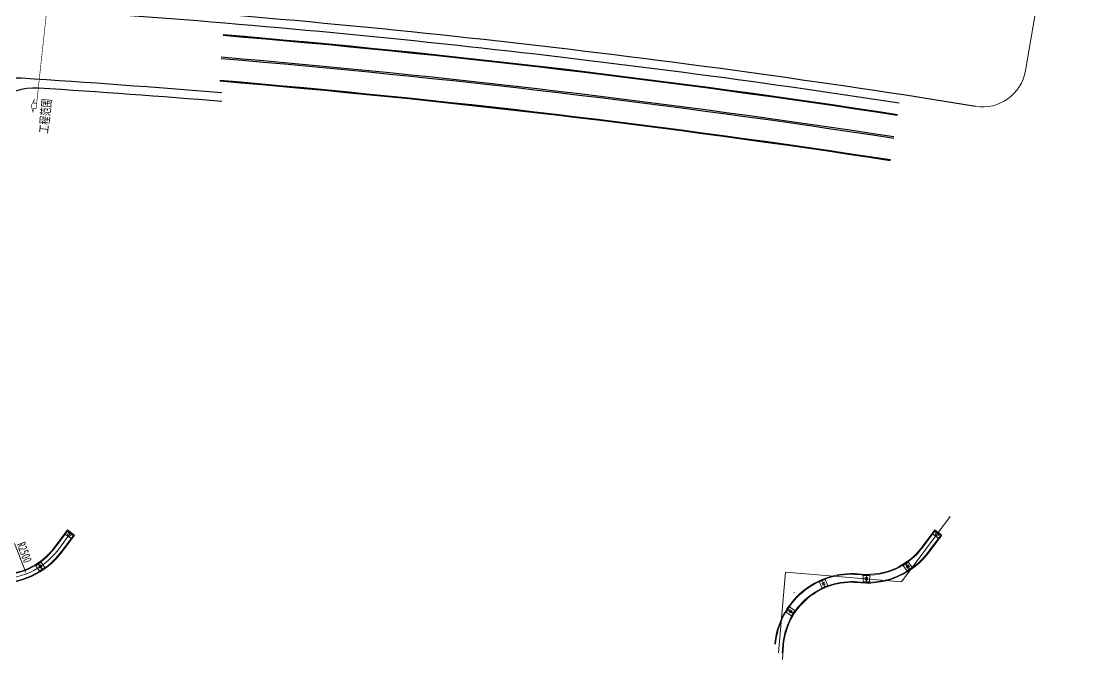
# Model space of a CAD drawing. Extents: x 0 to 531375, y 0 to 4335249.
# Drawn here: x 498085.5 to 498454.4, y 4327256.2 to 4327475.4 of the extents above; entities that cross this region are included whole.
import ezdxf

# ---------------------------------------------------------------- set-up
doc = ezdxf.new("R2010")
doc.units = 0
doc.header["$PDMODE"] = 1
doc.linetypes.add('( Dashed )', pattern=[0.75, 0.5, -0.25])
doc.layers.get('0').update_dxf_attribs({"lineweight": 15})
doc.layers.get('Defpoints').update_dxf_attribs({"color": 8, "lineweight": 15})
for name, color, linetype, lineweight in [('1_平面辅助线', 8, 'Continuous', 15), ('_平面辅助线', 7, 'Continuous', 15), ('ZHUCIBX', 7, 'Continuous', 15), ('坡道桥', 2, 'Continuous', 15), ('工程界面', 7, 'Continuous', 15), ('路网', 7, 'Continuous', 15), ('道路偏置线', 3, 'Continuous', 30)]:
    doc.layers.add(name, color=color, linetype=linetype, lineweight=lineweight)
doc.styles.add('EICAD', font='仿宋_GB2312.TTF', dxfattribs={"width": 0.707, "height": 3})
doc.styles.get("Standard").update_dxf_attribs({"font": '', "width": 0.7})
doc.styles.get('Standard').set_extended_font_data('仿宋_GB2312')
doc.dimstyles.new('ISO-25', dxfattribs={"dimscale": 0, "dimtxt": 3, "dimasz": 1.5, "dimexe": 1.25, "dimexo": 0.625, "dimtad": 1, "dimlfac": 100, "dimdsep": 46, "dimtxsty": 'Standard', "dimblk": 'ARCHTICK', "dimcen": 2.5, "dimclrd": 256, "dimclrt": 256, "dimadec": 0, "dimazin": 0, "dimtfac": 1, "dimtmove": 0, "dimatfit": 3, "dimfxl": 3.5, "dimfxlon": 1, "dimlwd": -1, "dimlwe": -1, "dimarcsym": 0})

# ---------------------------------------------------------------- blocks, each defined once
blk = doc.blocks.new('右坡道')
at = {"layer": '坡道桥'}
for p, q in [((28.49, 18.01), (24.16, 12.2)), ((28.43, 17.51), (24.36, 12.05)), ((30.43, 16.02), (26.36, 10.55)), ((30.9, 16.22), (26.56, 10.4)), ((27.53, 16.73, 0), (29.94, 14.94, 0)), ((28.23, 17.66, 0), (30.63, 15.87, 0)), ((28.25, 17.69, 0), (30.66, 15.9, 0)), ((28.49, 18.01, 0), (30.9, 16.22, 0)), ((19.5, 6.97, 0), (17.67, 5.74, 0)), ((17.67, 5.74, 0), (18.89, 3.91, 0)), ((19.31, 6, 0), (18.64, 5.55, 0)), ((18.64, 5.55, 0), (19.08, 4.89, 0)), ((20.72, 5.14, 0), (18.89, 3.91, 0)), ((19.75, 5.33, 0), (19.08, 4.89, 0)), ((19.31, 6, 0), (19.75, 5.33, 0)), ((19.5, 6.97, 0), (20.72, 5.14, 0)), ((-9.11, 0.98, 0), (-11.14, 0.13, 0)), ((-11.14, 0.13, 0), (-10.29, -1.9, 0)), ((-9.49, 0.07, 0), (-10.22, -0.24, 0)), ((-9.49, 0.07, 0), (-9.17, -0.67, 0)), ((-9.11, 0.98, 0), (-8.26, -1.05, 0)), ((3.1, 0.07), (2, 0.17)), ((3.31, 2.56), (2.21, 2.66)), ((3.33, 2.81), (2.23, 2.91)), ((3.94, 2.34, 0), (3.92, 0.14, 0)), ((6.12, 0.12, 0), (3.92, 0.14, 0)), ((6.14, 2.32, 0), (3.94, 2.34, 0)), ((4.64, 1.64, 0), (4.63, 0.84, 0)), ((5.43, 0.83, 0), (4.63, 0.84, 0)), ((5.44, 1.63, 0), (4.64, 1.64, 0)), ((5.44, 1.63, 0), (5.43, 0.83, 0)), ((6.14, 2.32, 0), (6.12, 0.12, 0)), ((-8.26, -1.05, 0), (-10.29, -1.9, 0)), ((-10.22, -0.24, 0), (-9.91, -0.98, 0)), ((-9.17, -0.67, 0), (-9.91, -0.98, 0)), ((3.07, -0.18), (1.98, -0.08)), ((-21.34, -8.44, 0), (-22.54, -10.29, 0)), ((-22.54, -10.29, 0), (-20.69, -11.48, 0)), ((-21.13, -9.41, 0), (-21.57, -10.08, 0)), ((-21.57, -10.08, 0), (-20.9, -10.51, 0)), ((-21.34, -8.44, 0), (-19.49, -9.63, 0)), ((-21.13, -9.41, 0), (-20.46, -9.84, 0)), ((-20.46, -9.84, 0), (-20.9, -10.51, 0)), ((-19.49, -9.63, 0), (-20.69, -11.48, 0)), ((-26.64, -24.06), (-26.41, -21.27)), ((-26.16, -21.29), (-26.39, -24.08)), ((-25.15, -24.18, 0), (-24.91, -21.39, 0)), ((-23.67, -21.5), (-23.9, -24.29)), ((-23.84, -26.5), (-23.42, -21.52))]:
    blk.add_line(p, q, dxfattribs=at)
at = {"layer": '坡道桥', "color": 2}
for p, q in [((25.36, 11.3, 0), (29.69, 17.12, 0)), ((18.36, 6.69, 0), (20.03, 4.19, 0)), ((-10.28, 0.92, 0), (-9.12, -1.84, 0)), ((2.11, 1.41, 0), (3.2, 1.32, 0)), ((5.05, 2.73, 0), (5.01, -0.27, 0)), ((-22.28, -9.15, 0), (-19.75, -10.77, 0))]:
    blk.add_line(p, q, dxfattribs=at)
at = {"layer": '坡道桥'}
blk.add_circle((29.21, 16.48, 0), 0.6, dxfattribs=at)
at = {"layer": '坡道桥', "color": 2}
for centre, start, end in [((5.31, 26.23, 0), 265.1642, 323.3325), ((0, -23.5, 0), 85.1642, 175.1645)]:
    blk.add_arc(centre, 25, start, end, dxfattribs=at)
at = {"layer": '坡道桥'}
for centre, radius, start, end in [((5.31, 26.23), 23.75, 265.1642, 323.3325), ((5.31, 26.23), 23.5, 265.1642, 323.3325), ((5.31, 26.23), 26.5, 265.1642, 323.3325), ((5.31, 26.23), 26.25, 265.1642, 323.3325), ((0, -23.5), 26.5, 85.1642, 175.1642), ((0, -23.5), 26.25, 85.1642, 175.1642), ((0, -23.5), 23.75, 85.1642, 175.1642), ((0, -23.5), 23.5, 85.1642, 175.1642)]:
    blk.add_arc(centre, radius, start, end, dxfattribs=at)
blk = doc.blocks.new('*D54')
blk.add_line((498083.06, 4327296.05), (498086.58, 4327286.99))
blk.add_solid([(498086.35, 4327286.9), (498086.82, 4327287.08), (498087.13, 4327285.59)])
at = {"layer": 'Defpoints', "color": 0}
for p in [(498078.05, 4327308.89), (498087.13, 4327285.59)]:
    blk.add_point(p, dxfattribs=at)
at = {"insert": (498086.46, 4327292.96), "char_height": 3, "attachment_point": 5, "rotation": 291.2819}
blk.add_mtext('R2500', dxfattribs=at)

msp = doc.modelspace()

# ---------------------------------------------------------------- linework, layer by layer
at = {"color": 1}
msp.add_line((498345.2802, 4327258.49517, 0), (498347.62363, 4327286.19623, 0), dxfattribs=at)
for p, q in [((498346.76178, 4327261.17983, 0), (498346.52574, 4327258.3898, 0)), ((498346.58941, 4327256.17655, 0), (498347.01089, 4327261.15876, 0))]:
    msp.add_line(p, q)
at = {"layer": '1_平面辅助线', "color": 2}
for p, q in [((498388.78894, 4327289.36568), (498390.45527, 4327286.87102)), ((498375.47509, 4327285.40863), (498375.44178, 4327282.40882)), ((498360.14682, 4327283.60234), (498361.31064, 4327280.83728)), ((498348.15126, 4327273.53146), (498350.67307, 4327271.90651))]:
    msp.add_line(p, q, dxfattribs=at)
at = {"layer": '_平面辅助线'}
for p, q in [((498389.92582, 4327289.64405), (498388.09641, 4327288.42207)), ((498389.73255, 4327288.67315), (498389.06731, 4327288.2288)), ((498376.57058, 4327284.99645), (498374.37072, 4327285.02087)), ((498391.1478, 4327287.81463), (498389.31839, 4327286.59265)), ((498390.1769, 4327288.00791), (498389.51166, 4327287.56355)), ((498361.31585, 4327283.6604), (498359.28815, 4327282.80693)), ((498362.16932, 4327281.63269), (498360.14161, 4327280.77922)), ((498360.94223, 4327282.74366), (498360.20488, 4327282.43331)), ((498361.25258, 4327282.00631), (498360.51524, 4327281.69596)), ((498376.54616, 4327282.79658), (498374.34629, 4327282.82101)), ((498375.85397, 4327283.50431), (498375.05402, 4327283.51319)), ((498375.86285, 4327284.30426), (498375.0629, 4327284.31314)), ((498349.08331, 4327274.23947), (498347.89168, 4327272.39014)), ((498349.29258, 4327273.27189), (498348.85926, 4327272.5994)), ((498349.96506, 4327272.83857), (498349.53174, 4327272.16608)), ((498350.93264, 4327273.04783), (498349.74101, 4327271.19851))]:
    msp.add_line(p, q, dxfattribs=at)
msp.add_circle((498399.64164, 4327299.15298), 0.6, dxfattribs=at)
at = {"layer": 'ZHUCIBX', "color": 7}
for points in [[(498430.03851, 4327458.48227), (498454.19668, 4327599.1518, 0.41441095), (498441.94202, 4327616.47599), (498324.16914, 4327636.62026)], [(498412.86702, 4327446.21243, 0.411227952), (498430.03851, 4327458.48227)], [(498412.86702, 4327446.21243, 0.411227952), (498430.03851, 4327458.48227)], [(498412.86702, 4327446.21243, 0.411227952), (498430.03851, 4327458.48227)]]:
    msp.add_lwpolyline(points, format="xyb", dxfattribs=at)
at = {"layer": '工程界面', "color": 1}
for p, q in [((498404.23968, 4327305.32904, 0), (498387.48475, 4327282.82391, 0)), ((498387.48475, 4327282.82391, 0), (498347.62363, 4327286.19623, 0))]:
    msp.add_line(p, q, dxfattribs=at)
at = {"layer": '工程界面'}
for p, q in [((498398.9162, 4327300.69042, 0), (498394.58568, 4327294.8737, 0)), ((498398.85398, 4327300.1882, 0), (498394.78621, 4327294.7244, 0)), ((498397.96073, 4327299.40704), (498400.36707, 4327297.61553)), ((498398.65345, 4327300.33749), (498401.05979, 4327298.54598)), ((498398.67733, 4327300.36958), (498401.08368, 4327298.57807)), ((498398.9162, 4327300.69042), (498401.32255, 4327298.89891)), ((498400.85926, 4327298.69528, 0), (498396.7915, 4327293.23148, 0)), ((498401.32255, 4327298.89891, 0), (498396.99203, 4327293.08219, 0)), ((498388.09641, 4327288.42207), (498389.31839, 4327286.59265)), ((498389.73255, 4327288.67315), (498390.1769, 4327288.00791)), ((498389.92582, 4327289.64405), (498391.1478, 4327287.81463)), ((498373.73385, 4327285.24173, 0), (498372.64012, 4327285.33426, 0)), ((498373.75492, 4327285.49084, 0), (498372.6612, 4327285.58337, 0)), ((498374.37072, 4327285.02087), (498374.34629, 4327282.82101)), ((498376.57058, 4327284.99645), (498376.54616, 4327282.79658)), ((498389.06731, 4327288.2288), (498389.51166, 4327287.56355)), ((498359.28815, 4327282.80693), (498360.14161, 4327280.77922)), ((498360.20488, 4327282.43331), (498360.51524, 4327281.69596)), ((498360.94223, 4327282.74366), (498361.25258, 4327282.00631)), ((498361.31585, 4327283.6604), (498362.16932, 4327281.63269)), ((498373.50202, 4327282.50152, 0), (498372.4083, 4327282.59405, 0)), ((498373.5231, 4327282.75063, 0), (498372.42937, 4327282.84316, 0)), ((498375.0629, 4327284.31314), (498375.05402, 4327283.51319)), ((498375.86285, 4327284.30426), (498375.85397, 4327283.50431)), ((498349.08331, 4327274.23947), (498350.93264, 4327273.04783)), ((498347.89168, 4327272.39014), (498349.74101, 4327271.19851)), ((498348.85926, 4327272.5994), (498349.53174, 4327272.16608)), ((498349.29258, 4327273.27189), (498349.96506, 4327272.83857))]:
    msp.add_line(p, q, dxfattribs=at)
at = {"layer": '工程界面', "color": 7, "const_width": 0.2}
for points in [[(498095.03761, 4327487.70175), (498090.4652, 4327445.36997)], [(498089.50949, 4327445.4732), (498090.46571, 4327445.36991), (498090.65583, 4327447.13006), (498089.6996, 4327447.23334), (498089.82878, 4327448.42923), (498088.79335, 4327446.44089), (498089.3853, 4327444.32348), (498089.50949, 4327445.4732)]]:
    msp.add_lwpolyline(points, dxfattribs=at)
at = {"layer": '工程界面'}
for centre, radius, start, end in [((498375.73598, 4327308.90719, 0), 26.5, 265.1642046, 323.3325379), ((498375.73598, 4327308.90719, 0), 26.25, 265.1642046, 323.3325379), ((498375.73598, 4327308.90719, 0), 23.75, 265.1642046, 323.3325379), ((498375.73598, 4327308.90719, 0), 23.5, 265.1642046, 323.3325379), ((498370.42724, 4327259.1777, 0), 26.5, 85.1642046, 175.1642046), ((498370.42724, 4327259.1777, 0), 26.25, 85.1642046, 175.1642046), ((498370.42724, 4327259.1777, 0), 23.75, 85.1642046, 175.1642046), ((498370.42724, 4327259.1777, 0), 23.5, 85.1642046, 175.1642046)]:
    msp.add_arc(centre, radius, start, end, dxfattribs=at)
at = {"layer": '路网', "color": 7}
msp.add_lwpolyline([(498412.86702, 4327446.21243, 0.411227952), (498430.03851, 4327458.48227)], format="xyb", dxfattribs=at)
at = {"layer": '道路偏置线', "color": 1}
for points in [[(498412.86702, 4327446.21243, 0.023472012), (498094.45704, 4327482.32677)], [(498091.23247, 4327452.47418, 0.408727575), (498069.99193, 4327434.20325)], [(498154.17776, 4327447.89744, 0.004653646), (498091.23247, 4327452.47418)]]:
    msp.add_lwpolyline(points, format="xyb", dxfattribs=at)
at = {"layer": '道路偏置线', "color": 5}
for points in [[(498386.67803, 4327447.29606, 0.021777639), (498090.16933, 4327479.6272)], [(498085.46161, 4327455.85467, 0.408212675), (498064.25629, 4327437.58146)], [(498154.17776, 4327450.79934, 0.005080634), (498085.46161, 4327455.85467)]]:
    msp.add_lwpolyline(points, format="xyb", dxfattribs=at)
at = {"layer": '道路偏置线', "color": 40}
for points in [[(498386.03348, 4327443.09522, 0.017096478), (498154.68083, 4327470.53532)], [(498386.0714, 4327443.34233, 0.017096478), (498154.70178, 4327470.78444)], [(498384.82022, 4327435.18776, 0.017096478), (498154.01069, 4327462.56344)], [(498384.89605, 4327435.68197, 0.017097235), (498154.04231, 4327463.06254)], [(498383.64487, 4327427.5274, 0.017084711), (498153.52053, 4327454.8273)], [(498383.68278, 4327427.77451, 0.017085092), (498153.53634, 4327455.07686)]]:
    msp.add_lwpolyline(points, format="xyb", dxfattribs=at)
at = {"layer": '道路偏置线', "linetype": '( Dashed )'}
msp.add_lwpolyline([(498350.79551, 4327279.20318), (498350.8068, 4327279.3366)], dxfattribs=at)

# ---------------------------------------------------------------- block references
at = {"layer": '_平面辅助线', "linetype": '( Dashed )', "ltscale": 5}
msp.add_blockref('右坡道', (498072.74523, 4327282.65662), dxfattribs=at)

# ---------------------------------------------------------------- texts
at = {"layer": '工程界面', "color": 1, "style": 'EICAD', "width": 0.707}
msp.add_text('工程范围', height=3, rotation=84.0514732, dxfattribs=at).set_placement((498094.52656, 4327436.80486))

# ---------------------------------------------------------------- dimensions: what is measured, and where the dimension line sits
dim = msp.add_radius_dim(center=(498078.05397, 4327308.88611, 0), mpoint=(498087.12789, 4327285.59096, 0), dimstyle='ISO-25', override={"dimscale": 1, "dimsah": 1})
dim.commit()
dim.dimension.update_dxf_attribs({"geometry": '*D54', "text_midpoint": (498084.54732, 4327292.21598), "dimtype": 164})

doc.saveas('drawing.dxf')
